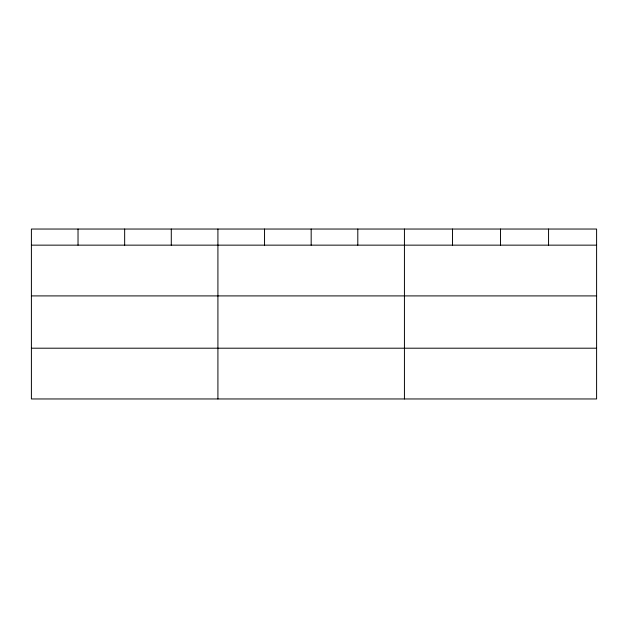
<?xml version="1.0" encoding="UTF-8"?>
<svg xmlns="http://www.w3.org/2000/svg" width="628" height="628" viewBox="0 0 628 628"><rect width="100%" height="100%" fill="white"/><g stroke="black" fill="none" stroke-linecap="round" stroke-linejoin="round"><path stroke-width="0.94" d="M596.6 295.906L596.6 229.039L31.4 229.039L31.4 398.961L596.6 398.961L596.6 295.906L31.4 295.906M31.4 245.148L596.6 245.148M31.4 348.202L596.6 348.202M548.558 229.039L548.558 245.148M500.516 229.039L500.516 245.148M452.474 229.039L452.474 245.148M404.432 229.039L404.432 398.961M357.803 229.039L357.803 245.148M311.174 229.039L311.174 245.148M264.545 229.039L264.545 245.148M217.916 229.039L217.916 398.961M171.287 229.039L171.287 245.148M124.658 229.039L124.658 245.148M78.029 229.039L78.029 245.148"/></g></svg>
